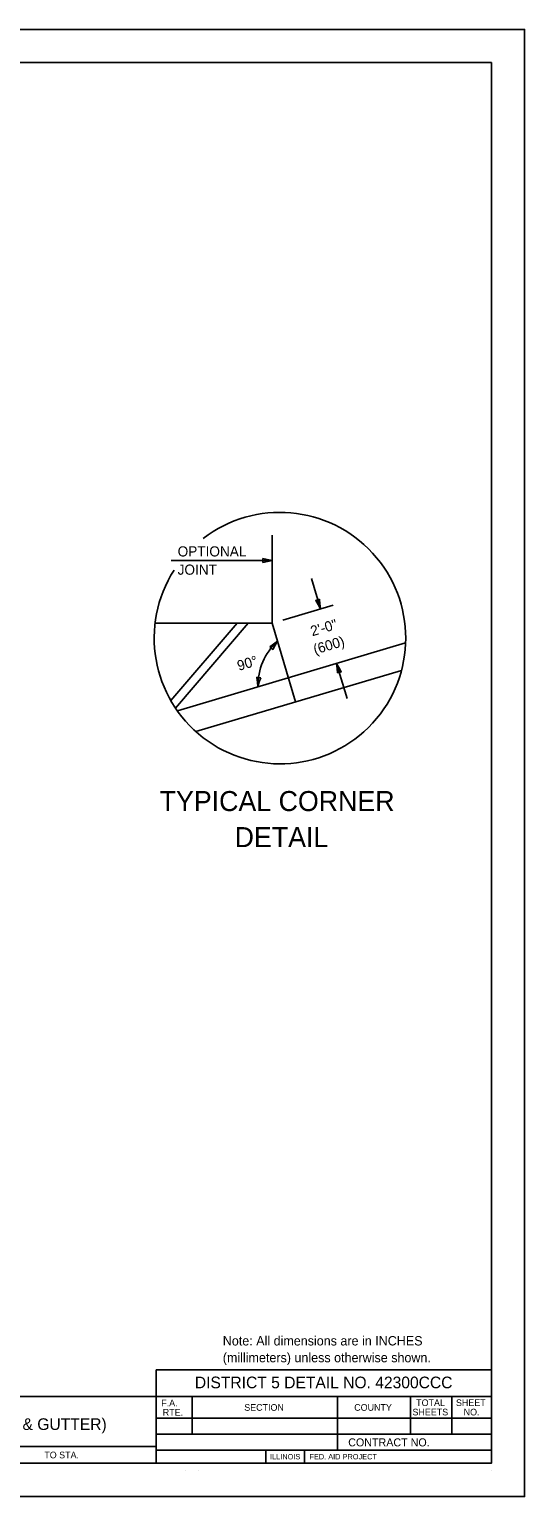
# Model space of a CAD drawing. Extents: x 0 to 2.83, y 0 to 1.83.
# Drawn here: x 2.215 to 2.833, y 0 to 1.833 of the extents above; entities that cross this region are included whole.
import ezdxf

# ---------------------------------------------------------------- set-up
doc = ezdxf.new("R2010")
doc.units = 0
for name, color, linetype in [('RD_Pr_Roadway_Dimensions', 7, 'Continuous'), ('RD_Pr_Roadway_Items', 7, 'Continuous'), ('RD_Pr_Roadway_Notes', 7, 'Continuous'), ('SH_General_Details', 7, 'Continuous'), ('SH_Printer_Plotting_Border', 7, 'Continuous')]:
    doc.layers.add(name, color=color, linetype=linetype)

msp = doc.modelspace()

# ---------------------------------------------------------------- linework, layer by layer
at = {"layer": 'RD_Pr_Roadway_Dimensions'}
for p, q in [((2.5669, 1.147), (2.5781, 1.1094)), ((2.5939, 1.114), (2.5311, 1.0953)), ((2.6115, 0.9971), (2.5984, 1.0411))]:
    msp.add_line(p, q, dxfattribs=at)
for points in [[(2.5771, 1.1212), (2.5748, 1.1205), (2.5724, 1.1198), (2.5755, 1.1147), (2.5781, 1.1094), (2.5774, 1.1156)], [(2.515, 1.0619), (2.5168, 1.0603), (2.5187, 1.0586), (2.5215, 1.0639), (2.5246, 1.0689), (2.5196, 1.0651)], [(2.5994, 1.0292), (2.6018, 1.0299), (2.6041, 1.0306), (2.6011, 1.0358), (2.5984, 1.0411), (2.5991, 1.0348)], [(2.5036, 1.0232), (2.5011, 1.0234), (2.4987, 1.0236), (2.4996, 1.0177), (2.5001, 1.0118), (2.5018, 1.0179)]]:
    msp.add_lwpolyline(points, close=True, dxfattribs=at)
msp.add_arc((2.575, 1.0135), 0.0749, 132.2617, 181.2995, dxfattribs=at)
at = {"layer": 'RD_Pr_Roadway_Items'}
for p, q in [((2.518, 1.0914), (2.518, 1.2012)), ((2.518, 1.0914), (2.3717, 1.0914)), ((2.3913, 0.9946), (2.4743, 1.0914)), ((2.3971, 0.9853), (2.4881, 1.0914)), ((2.5472, 0.993), (2.518, 1.0914)), ((2.6845, 1.0667), (2.3995, 0.9818)), ((2.6794, 1.0324), (2.4225, 0.9559))]:
    msp.add_line(p, q, dxfattribs=at)
at = {"layer": 'RD_Pr_Roadway_Notes'}
msp.add_line((2.3916, 1.1697), (2.518, 1.1697), dxfattribs=at)
msp.add_lwpolyline([(2.5063, 1.1721), (2.5063, 1.1697), (2.5063, 1.1672), (2.5121, 1.1686), (2.518, 1.1697), (2.5117, 1.1708)], close=True, dxfattribs=at)
msp.add_arc((2.5276, 1.0727), 0.1571, 147.268, 127.6266, dxfattribs=at)
at = {"layer": 'SH_General_Details'}
for p, q in [((2.8333, 1.8333), (0, 1.8333)), ((2.8333, 0), (2.8333, 1.8333)), ((2.3729, 0.1584), (2.7917, 0.1584)), ((2.3729, 0.125), (2.3729, 0.1584)), ((0.1667, 0.125), (2.7917, 0.125)), ((2.3728, 0.125), (2.3728, 0.0417)), ((2.4179, 0.125), (2.4179, 0.0779)), ((2.5995, 0.125), (2.5995, 0.0579)), ((2.6905, 0.125), (2.6905, 0.0779)), ((2.7423, 0.125), (2.7423, 0.0779)), ((2.3728, 0.0979), (2.7917, 0.0979)), ((2.3728, 0.0779), (2.7917, 0.0779)), ((1.7312, 0.0625), (2.3728, 0.0625)), ((2.3728, 0.0579), (2.7917, 0.0579)), ((2.5101, 0.0579), (2.5101, 0.0417)), ((2.5584, 0.0579), (2.5584, 0.0417)), ((2.4095, 0.0333), (2.4095, 0.0333)), ((2.4262, 0.0333), (2.4262, 0.0333)), ((2.7917, 0.0333), (2.7917, 0.0333)), ((2.8333, 0), (0, 0))]:
    msp.add_line(p, q, dxfattribs=at)
msp.add_lwpolyline([(0.1667, 1.7917), (2.7917, 1.7917), (2.7917, 0.0417), (0.1667, 0.0417)], close=True, dxfattribs=at)
at = {"layer": 'SH_Printer_Plotting_Border'}
msp.add_lwpolyline([(0, 0), (2.8333, 0), (2.8333, 1.8333), (0, 1.8333)], close=True, dxfattribs=at)

# ---------------------------------------------------------------- texts
at = {"layer": 'RD_Pr_Roadway_Dimensions'}
for s, rotation, p in [('2\'-0"', 16.5887, (2.568, 1.0749)), ('(600)', 16.5887, (2.5715, 1.0521)), ('90°', 16.5726, (2.4763, 1.0317))]:
    msp.add_text(s, height=0.0127, rotation=rotation, dxfattribs=at).set_placement(p)
at = {"layer": 'RD_Pr_Roadway_Notes'}
for s, height, p in [('OPTIONAL', 0.0127, (2.3998, 1.1747)), ('JOINT', 0.0127, (2.3998, 1.1519)), ('TYPICAL CORNER', 0.025, (2.3773, 0.8566)), ('DETAIL', 0.025, (2.471, 0.8116)), ('Note: All dimensions are in INCHES', 0.0117, (2.4562, 0.1889)), ('(millimeters) unless otherwise shown.', 0.0117, (2.4562, 0.1679))]:
    msp.add_text(s, height=height, dxfattribs=at).set_placement(p)
at = {"layer": 'SH_General_Details'}
for s, height, p in [('DISTRICT 5 DETAIL NO. 42300CCC', 0.014583, (2.4213, 0.1354)), ('F.A.  ', 0.00833, (2.3793, 0.1129)), ('SECTION', 0.00833, (2.483, 0.1073)), ('COUNTY', 0.00833, (2.6204, 0.1073)), ('SHEETS', 0.00833, (2.6932, 0.1015)), ('TOTAL', 0.00833, (2.6978, 0.1132)), ('SHEET', 0.00833, (2.7475, 0.1132)), ('NO.', 0.00833, (2.7571, 0.1015)), ('MAILBOX TURNOUT (URBAN IN CURB & GUTTER)', 0.014583, (1.8474, 0.0833)), ('RTE.', 0.00833, (2.3812, 0.1012)), ('TO STA.', 0.00833, (2.2332, 0.0479)), ('CONTRACT NO.      ', 0.01, (2.6129, 0.0628)), ('ILLINOIS', 0.00667, (2.5152, 0.0466)), ('FED. AID PROJECT', 0.006667, (2.5644, 0.0466))]:
    msp.add_text(s, height=height, dxfattribs=at).set_placement(p)

doc.saveas('drawing.dxf')
